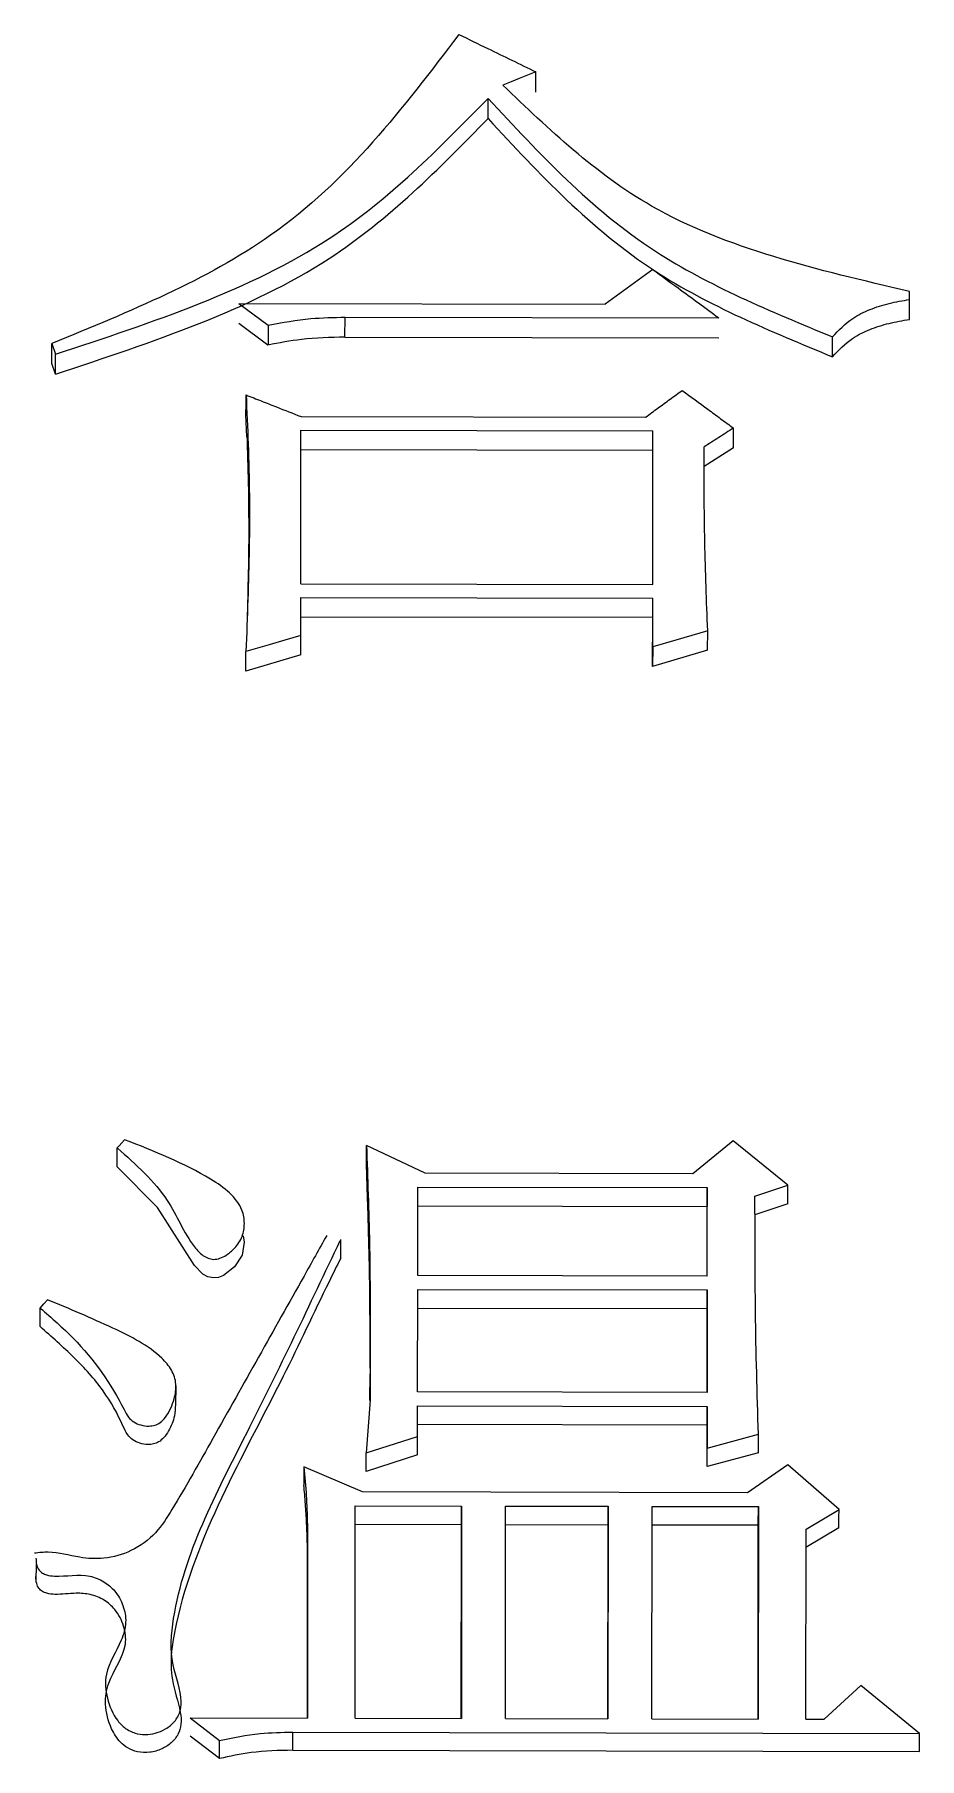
# Model space of a CAD drawing. Header units: millimetres. Extents: x 2104 to 4053, y 855 to 2233.
# Drawn here: x 2517.68 to 2520.3, y 2073.26 to 2078.36 of the extents above; entities that cross this region are included whole.
import ezdxf

# ---------------------------------------------------------------- set-up
doc = ezdxf.new("R2010")
doc.units = ezdxf.units.MM

msp = doc.modelspace()

# ---------------------------------------------------------------- linework, layer by layer
at = {"color": 7, "linetype": 'Continuous', "lineweight": 25}
for p, q in [((2519.0218, 2078.1071), (2519.0221, 2078.1667)), ((2519.5086, 2077.6611), (2519.3679, 2077.5585)), ((2520.2658, 2077.5727), (2520.2658, 2077.5964)), ((2518.2862, 2077.5605), (2518.3727, 2077.497)), ((2518.2862, 2077.5605), (2519.3679, 2077.5585)), ((2520.2655, 2077.5139), (2520.2658, 2077.5727)), ((2518.3724, 2077.4382), (2518.2859, 2077.5017)), ((2518.3727, 2077.497), (2518.3725, 2077.4382)), ((2518.5996, 2077.4616), (2518.5999, 2077.5203)), ((2518.5999, 2077.5203), (2519.7032, 2077.5183)), ((2517.7342, 2077.384), (2517.7344, 2077.4427)), ((2517.7344, 2077.4427), (2517.7452, 2077.4109)), ((2518.5996, 2077.4616), (2519.703, 2077.4595)), ((2517.745, 2077.3523), (2517.7342, 2077.384)), ((2517.745, 2077.3523), (2517.7452, 2077.4109)), ((2518.3103, 2077.1671), (2518.3074, 2077.2324)), ((2518.4699, 2077.227), (2519.4867, 2077.2251)), ((2518.4696, 2076.7327), (2518.4698, 2077.1872)), ((2518.4698, 2077.1872), (2519.5083, 2077.1853)), ((2519.508, 2076.7308), (2519.5083, 2077.1853)), ((2519.5081, 2077.127), (2519.5083, 2077.1853)), ((2519.5081, 2077.127), (2518.4696, 2077.1289)), ((2519.5078, 2076.7308), (2519.5081, 2077.127)), ((2519.746, 2077.1345), (2519.6595, 2077.079)), ((2518.4696, 2076.7327), (2519.508, 2076.7308)), ((2518.4695, 2076.6927), (2519.508, 2076.6908)), ((2518.4695, 2076.5807), (2518.4695, 2076.6927)), ((2519.5079, 2076.5468), (2519.508, 2076.6908)), ((2519.5078, 2076.6331), (2518.4695, 2076.635)), ((2519.5077, 2076.4893), (2519.5078, 2076.6331)), ((2519.67, 2076.5369), (2519.6702, 2076.5945)), ((2518.3069, 2076.4755), (2518.3072, 2076.5329)), ((2518.4692, 2076.5232), (2518.3069, 2076.4755)), ((2519.5079, 2076.5468), (2519.5077, 2076.4893)), ((2519.67, 2076.5369), (2519.5077, 2076.4893)), ((2519.7449, 2075.0881), (2519.6259, 2074.9907)), ((2519.9071, 2074.9576), (2519.7449, 2075.0881)), ((2517.9274, 2075.0115), (2517.9276, 2075.0671)), ((2518.8362, 2074.9921), (2518.6632, 2075.0739)), ((2519.6259, 2074.9907), (2518.8362, 2074.9921)), ((2518.8144, 2074.6903), (2518.8145, 2074.9514)), ((2518.8145, 2074.9514), (2519.6691, 2074.9498)), ((2519.6689, 2074.6887), (2519.6691, 2074.9498)), ((2519.6691, 2074.9498), (2519.6689, 2074.8944)), ((2519.8097, 2074.9251), (2519.9071, 2074.9576)), ((2518.8143, 2074.896), (2519.6689, 2074.8944)), ((2519.6687, 2074.6887), (2519.6689, 2074.8944)), ((2519.9068, 2074.9021), (2519.8095, 2074.8697)), ((2518.587, 2074.7416), (2518.5873, 2074.7969)), ((2519.6689, 2074.6887), (2518.8144, 2074.6903)), ((2518.8141, 2074.3465), (2518.8143, 2074.6494)), ((2518.8143, 2074.6494), (2519.6689, 2074.6478)), ((2519.6689, 2074.6478), (2519.6687, 2074.3449)), ((2517.6999, 2074.5393), (2517.7002, 2074.5943)), ((2518.8141, 2074.5944), (2519.6686, 2074.5928)), ((2519.6685, 2074.3449), (2519.6686, 2074.5928)), ((2518.6734, 2074.3214), (2518.6737, 2074.3999)), ((2518.1006, 2074.3089), (2518.1009, 2074.3641)), ((2519.6687, 2074.3449), (2518.8141, 2074.3465)), ((2518.6735, 2074.3221), (2518.6625, 2074.1662)), ((2518.814, 2074.2152), (2518.8141, 2074.3055)), ((2518.8141, 2074.3055), (2519.6686, 2074.3039)), ((2519.6686, 2074.3039), (2519.6686, 2074.1808)), ((2518.814, 2074.2509), (2519.6684, 2074.2493)), ((2519.6683, 2074.1263), (2519.6684, 2074.2493)), ((2518.6625, 2074.1662), (2518.814, 2074.2152)), ((2519.6683, 2074.1263), (2519.6686, 2074.1808)), ((2519.6686, 2074.1808), (2519.82, 2074.2215)), ((2518.4786, 2074.1254), (2518.4784, 2074.0711)), ((2518.6516, 2074.0511), (2518.4786, 2074.1254)), ((2518.6623, 2074.1118), (2518.6625, 2074.1662)), ((2518.8138, 2074.1607), (2518.6623, 2074.1118)), ((2519.8198, 2074.1671), (2519.6683, 2074.1263)), ((2519.9065, 2074.131), (2519.7874, 2074.049)), ((2520.0578, 2073.9992), (2519.9065, 2074.131)), ((2519.7874, 2074.049), (2518.6516, 2074.0511)), ((2518.6295, 2073.3828), (2518.63, 2074.01)), ((2518.63, 2074.01), (2518.9437, 2074.0095)), ((2518.9437, 2074.0095), (2518.9432, 2073.3822)), ((2518.9434, 2073.9553), (2518.9437, 2074.0095)), ((2519.073, 2073.382), (2519.0735, 2074.0092)), ((2519.0735, 2074.0092), (2519.3764, 2074.0087)), ((2519.3764, 2074.0087), (2519.3759, 2073.3814)), ((2519.3761, 2073.9545), (2519.3764, 2074.0087)), ((2519.5057, 2073.3812), (2519.5062, 2074.0084)), ((2519.5062, 2074.0084), (2519.8199, 2074.0079)), ((2519.8199, 2074.0079), (2519.8194, 2073.3806)), ((2519.8196, 2073.9536), (2519.8199, 2074.0079)), ((2519.9604, 2073.9417), (2520.0578, 2073.9992)), ((2518.4893, 2073.928), (2518.4889, 2073.383)), ((2518.489, 2073.8739), (2518.4893, 2073.928)), ((2518.6297, 2073.9558), (2518.9434, 2073.9553)), ((2518.943, 2073.3822), (2518.9434, 2073.9553)), ((2519.0732, 2073.955), (2519.3761, 2073.9545)), ((2519.3757, 2073.3814), (2519.3761, 2073.9545)), ((2519.5059, 2073.9542), (2519.8196, 2073.9536)), ((2519.8192, 2073.3806), (2519.8196, 2073.9536)), ((2519.96, 2073.3803), (2519.9604, 2073.9417)), ((2520.0576, 2073.945), (2519.9602, 2073.8876)), ((2518.4887, 2073.383), (2518.489, 2073.8739)), ((2517.6885, 2073.7848), (2517.6887, 2073.8388)), ((2520.1224, 2073.4793), (2520.0141, 2073.3802)), ((2520.2953, 2073.3383), (2520.1224, 2073.4793)), ((2518.1427, 2073.3837), (2518.2292, 2073.3172)), ((2518.1427, 2073.3837), (2518.4889, 2073.383)), ((2518.6295, 2073.3828), (2518.9432, 2073.3822)), ((2519.073, 2073.382), (2519.3759, 2073.3814)), ((2519.5057, 2073.3812), (2519.8194, 2073.3806)), ((2519.96, 2073.3803), (2520.0141, 2073.3802)), ((2518.229, 2073.2639), (2518.1425, 2073.3303)), ((2518.229, 2073.2639), (2518.2292, 2073.3172)), ((2518.4453, 2073.2884), (2518.4456, 2073.3417)), ((2518.4456, 2073.3417), (2520.2953, 2073.3383)), ((2518.4453, 2073.2884), (2520.2951, 2073.285))]:
    msp.add_line(p, q, dxfattribs=at)
at = {"color": 7, "linetype": 'Continuous', "lineweight": 25, "flags": 128}
for points in [[(2519.1628, 2078.245), (2519.1384, 2078.2352), (2519.1141, 2078.2255), (2519.0897, 2078.2157), (2519.0654, 2078.2059)], [(2519.1625, 2078.1853), (2519.1627, 2078.2187), (2519.1628, 2078.245)], [(2520.0383, 2077.4035), (2520.0383, 2077.42), (2520.0384, 2077.4364), (2520.0385, 2077.4622)], [(2518.3074, 2077.2324), (2518.3075, 2077.2651), (2518.3077, 2077.2908)], [(2519.746, 2077.1345), (2519.7462, 2077.1671), (2519.7463, 2077.1928)], [(2519.5078, 2076.6331), (2519.5079, 2076.6654), (2519.508, 2076.6908)], [(2518.4695, 2076.5807), (2518.4224, 2076.5669), (2518.3754, 2076.553), (2518.3072, 2076.5329)], [(2518.4692, 2076.5232), (2518.4694, 2076.5554), (2518.4695, 2076.5807)], [(2519.6702, 2076.5945), (2519.6232, 2076.5807), (2519.5762, 2076.5668), (2519.5079, 2076.5468)], [(2517.9276, 2075.0671), (2517.9331, 2075.0733), (2517.9412, 2075.0824), (2517.9493, 2075.0915)], [(2518.6629, 2075.0183), (2518.6631, 2075.0494), (2518.6632, 2075.0739)], [(2518.2988, 2074.808), (2518.3023, 2074.7885), (2518.2957, 2074.7506), (2518.2734, 2074.7159), (2518.241, 2074.6908), (2518.2264, 2074.6849), (2518.2115, 2074.683), (2518.1952, 2074.6863), (2518.18, 2074.6947), (2518.1557, 2074.7195), (2518.0467, 2074.8912), (2517.9274, 2075.0115), (2517.9274, 2075.0115)], [(2519.9068, 2074.9021), (2519.907, 2074.9332), (2519.9071, 2074.9576)], [(2519.6686, 2074.5928), (2519.6688, 2074.6236), (2519.6689, 2074.6478)], [(2517.7001, 2074.5943), (2517.711, 2074.6065), (2517.7218, 2074.6187)], [(2519.6684, 2074.2493), (2519.6685, 2074.2799), (2519.6686, 2074.3039)], [(2518.8138, 2074.1607), (2518.8139, 2074.1912), (2518.814, 2074.2152)], [(2519.8198, 2074.1671), (2519.8199, 2074.1976), (2519.82, 2074.2215)], [(2520.0576, 2073.945), (2520.0577, 2073.9753), (2520.0578, 2073.9992)], [(2520.2951, 2073.285), (2520.2952, 2073.3148), (2520.2953, 2073.3383)]]:
    msp.add_lwpolyline(points, dxfattribs=at)
at = {"color": 7, "linetype": 'Continuous', "lineweight": 25}
for points, knots in [([(2518.9357, 2078.3553), (2518.7717, 2078.1391), (2518.4732, 2077.7456), (2517.9639, 2077.5368), (2517.7344, 2077.4427)], [0, 0, 0, 0, 0.549466, 1, 1, 1, 1]), ([(2518.9357, 2078.3553), (2518.9642, 2078.3415), (2519.0163, 2078.3162), (2519.092, 2078.2794), (2519.1392, 2078.2565), (2519.1628, 2078.245)], [0, 0, 0, 0, 0.376897, 0.688448, 1, 1, 1, 1]), ([(2520.2658, 2077.5964), (2519.9948, 2077.6598), (2519.5181, 2077.7713), (2519.2019, 2078.0749), (2519.0654, 2078.2059)], [0, 0, 0, 0, 0.568428, 1, 1, 1, 1]), ([(2517.7452, 2077.4109), (2518.0329, 2077.506), (2518.54, 2077.6736), (2518.8765, 2078.0178), (2519.0221, 2078.1667)], [0, 0, 0, 0, 0.567325, 1, 1, 1, 1]), ([(2519.0221, 2078.1667), (2519.1734, 2078.0032), (2519.4479, 2077.7067), (2519.8556, 2077.5379), (2520.0385, 2077.4622)], [0, 0, 0, 0, 0.5512472, 1, 1, 1, 1]), ([(2517.745, 2077.3523), (2518.0326, 2077.4472), (2518.5396, 2077.6146), (2518.8762, 2077.9584), (2519.0218, 2078.1071)], [0, 0, 0, 0, 0.567431, 1, 1, 1, 1]), ([(2519.0219, 2078.1071), (2519.1732, 2077.9438), (2519.4478, 2077.6476), (2519.8553, 2077.4791), (2520.0383, 2077.4035)], [0, 0, 0, 0, 0.551151, 1, 1, 1, 1]), ([(2519.5086, 2077.6611), (2519.5333, 2077.643), (2519.5781, 2077.6102), (2519.643, 2077.5626), (2519.6831, 2077.5331), (2519.7032, 2077.5183)], [0, 0, 0, 0, 0.380765, 0.690382, 1, 1, 1, 1]), ([(2520.0385, 2077.4622), (2520.0569, 2077.4817), (2520.0876, 2077.5142), (2520.1486, 2077.5443), (2520.2055, 2077.5623), (2520.2456, 2077.5692), (2520.2658, 2077.5727)], [0, 0, 0, 0, 0.329917, 0.550134, 0.774051, 1, 1, 1, 1]), ([(2518.3727, 2077.497), (2518.4145, 2077.5047), (2518.4894, 2077.5184), (2518.566, 2077.5197), (2518.5999, 2077.5203)], [0, 0, 0, 0, 0.5590432, 1, 1, 1, 1]), ([(2520.0383, 2077.4035), (2520.0567, 2077.423), (2520.0874, 2077.4555), (2520.1483, 2077.4855), (2520.2053, 2077.5035), (2520.2454, 2077.5104), (2520.2655, 2077.5139)], [0, 0, 0, 0, 0.329802, 0.55002, 0.773982, 1, 1, 1, 1]), ([(2518.5996, 2077.4615), (2518.5566, 2077.4605), (2518.4798, 2077.4587), (2518.4052, 2077.4445), (2518.3724, 2077.4382)], [0, 0, 0, 0, 0.560892, 1, 1, 1, 1]), ([(2518.3077, 2077.2908), (2518.31, 2077.2425), (2518.3172, 2077.0926), (2518.3194, 2076.8401), (2518.3113, 2076.6354), (2518.3072, 2076.5329)], [0, 0, 0, 0, 0.192147, 0.59577, 1, 1, 1, 1]), ([(2518.3077, 2077.2908), (2518.3227, 2077.2849), (2518.3527, 2077.2731), (2518.4067, 2077.2518), (2518.4458, 2077.2364), (2518.4699, 2077.227)], [0, 0, 0, 0, 0.277504, 0.555008, 1, 1, 1, 1]), ([(2519.4867, 2077.2251), (2519.4991, 2077.2341), (2519.5233, 2077.2519), (2519.5594, 2077.2783), (2519.5831, 2077.2957), (2519.5949, 2077.3043)], [0, 0, 0, 0, 0.342692, 0.671346, 1, 1, 1, 1]), ([(2519.5949, 2077.3043), (2519.6201, 2077.2858), (2519.658, 2077.2579), (2519.7084, 2077.2207), (2519.7337, 2077.2021), (2519.7463, 2077.1928)], [0, 0, 0, 0, 0.5, 0.75, 1, 1, 1, 1]), ([(2519.7463, 2077.1928), (2519.7391, 2077.1882), (2519.7246, 2077.1789), (2519.703, 2077.165), (2519.6814, 2077.1512), (2519.6669, 2077.1419), (2519.6597, 2077.1373)], [0, 0, 0, 0, 0.25, 0.5, 0.75, 1, 1, 1, 1]), ([(2518.3103, 2077.1708), (2518.3131, 2077.0768), (2518.3171, 2076.9379), (2518.314, 2076.7513), (2518.3119, 2076.6661), (2518.3107, 2076.6272), (2518.3102, 2076.6132), (2518.3102, 2076.6116), (2518.3101, 2076.6106)], [0, 0, 0, 0, 0.515405, 0.761808, 0.888747, 0.953616, 0.97313, 1, 1, 1, 1]), ([(2519.6702, 2076.5945), (2519.6668, 2076.6816), (2519.6615, 2076.8158), (2519.6598, 2076.9967), (2519.6598, 2077.0904), (2519.6597, 2077.1373)], [0, 0, 0, 0, 0.480633, 0.740306, 1, 1, 1, 1]), ([(2517.9276, 2075.0671), (2517.9826, 2075.0182), (2518.08, 2074.9317), (2518.1265, 2074.8075), (2518.1742, 2074.7527), (2518.1946, 2074.7409), (2518.2126, 2074.7368), (2518.2318, 2074.7407), (2518.2532, 2074.752), (2518.2776, 2074.7728), (2518.2986, 2074.8048), (2518.3047, 2074.8442), (2518.2971, 2074.8903), (2518.2611, 2074.9371), (2518.1476, 2075.0135), (2518.0372, 2075.0569), (2517.9493, 2075.0915)], [0, 0, 0, 0, 0.207453, 0.36723, 0.400728, 0.416587, 0.43129, 0.44809, 0.46666, 0.497246, 0.538504, 0.578636, 0.62009, 0.682348, 0.747128, 1, 1, 1, 1]), ([(2518.6632, 2075.0739), (2518.6666, 2074.9772), (2518.6728, 2074.804), (2518.6746, 2074.5533), (2518.6738, 2074.3992), (2518.6735, 2074.3221)], [0, 0, 0, 0, 0.386874, 0.693415, 1, 1, 1, 1]), ([(2518.6737, 2074.4172), (2518.6738, 2074.4402), (2518.6738, 2074.4754), (2518.6737, 2074.5348), (2518.6734, 2074.5833), (2518.673, 2074.6318), (2518.6721, 2074.7045), (2518.6705, 2074.7772), (2518.6681, 2074.8618), (2518.6666, 2074.9101), (2518.6652, 2074.9524), (2518.6641, 2074.9844), (2518.6634, 2075.0044), (2518.6629, 2075.0183)], [0, 0, 0, 0, 0.114555, 0.174986, 0.29585, 0.356281, 0.416713, 0.658444, 0.718876, 0.839739, 0.900171, 0.930387, 1, 1, 1, 1]), ([(2519.82, 2074.2215), (2519.8164, 2074.3423), (2519.811, 2074.5202), (2519.8101, 2074.7545), (2519.8098, 2074.8683), (2519.8097, 2074.9251)], [0, 0, 0, 0, 0.513442, 0.756719, 1, 1, 1, 1]), ([(2518.5458, 2074.8084), (2518.5235, 2074.7686), (2518.4119, 2074.5693), (2518.2601, 2074.2991), (2518.1177, 2074.045), (2518.0448, 2073.9278), (2517.9745, 2073.875), (2517.8928, 2073.8516), (2517.8085, 2073.8562), (2517.7419, 2073.8772), (2517.6969, 2073.8718), (2517.6833, 2073.8701)], [0, 0, 0, 0, 0.102062, 0.510275, 0.689515, 0.750609, 0.812535, 0.866745, 0.912849, 0.973626, 1, 1, 1, 1]), ([(2517.6876, 2073.8553), (2517.6877, 2073.8493), (2517.6878, 2073.8371), (2517.6948, 2073.8215), (2517.7063, 2073.811), (2517.7218, 2073.8044), (2517.7692, 2073.7995), (2517.8285, 2073.8125), (2517.8894, 2073.788), (2517.9242, 2073.7575), (2517.947, 2073.7158), (2517.9562, 2073.6647), (2517.9367, 2073.5953), (2517.8873, 2073.5266), (2517.8949, 2073.4412), (2517.9173, 2073.3864), (2517.9495, 2073.3524), (2517.9784, 2073.3379), (2518.0101, 2073.3337), (2518.0414, 2073.3379), (2518.0721, 2073.3507), (2518.0981, 2073.3723), (2518.1143, 2073.4005), (2518.1199, 2073.4585), (2518.0801, 2073.548), (2518.1019, 2073.828), (2518.3221, 2074.2379), (2518.4958, 2074.6043), (2518.5856, 2074.7937)], [0, 0, 0, 0, 0.00774, 0.015792, 0.02086, 0.025923, 0.03435, 0.072305, 0.088847, 0.105343, 0.126166, 0.147324, 0.170938, 0.216976, 0.247538, 0.27805, 0.29042, 0.302926, 0.313684, 0.324711, 0.337046, 0.350427, 0.363772, 0.376606, 0.424358, 0.483654, 0.733123, 1, 1, 1, 1]), ([(2518.587, 2074.7416), (2518.5755, 2074.7185), (2518.5181, 2074.6028), (2518.3523, 2074.2452), (2518.1291, 2073.8714), (2518.076, 2073.5174), (2518.1117, 2073.4215), (2518.1179, 2073.3666), (2518.1087, 2073.335), (2518.0884, 2073.3094), (2518.0592, 2073.2906), (2518.0241, 2073.2807), (2517.9883, 2073.2818), (2517.9582, 2073.2934), (2517.9306, 2073.3165), (2517.9039, 2073.3598), (2517.8888, 2073.4203), (2517.9012, 2073.5074), (2517.959, 2073.5774), (2517.9492, 2073.6561), (2517.9262, 2073.7013), (2517.8903, 2073.7334), (2517.8496, 2073.75), (2517.7989, 2073.7536), (2517.7567, 2073.747), (2517.7225, 2073.7502), (2517.7063, 2073.7568), (2517.6954, 2073.7668), (2517.6879, 2073.7821), (2517.6876, 2073.7943), (2517.6874, 2073.8013)], [0, 0, 0, 0, 0.032763, 0.163789, 0.500806, 0.571799, 0.614068, 0.629247, 0.64223, 0.655222, 0.66817, 0.681644, 0.694713, 0.706252, 0.716816, 0.736446, 0.768202, 0.795052, 0.848039, 0.871089, 0.894145, 0.910599, 0.92713, 0.942115, 0.96518, 0.973691, 0.979027, 0.984392, 0.990931, 1, 1, 1, 1]), ([(2517.7002, 2074.5943), (2517.7337, 2074.5652), (2517.835, 2074.4773), (2517.9143, 2074.363), (2517.958, 2074.2732), (2517.9753, 2074.2571), (2517.9967, 2074.2479), (2518.0186, 2074.2448), (2518.0387, 2074.2475), (2518.0564, 2074.2564), (2518.0796, 2074.2818), (2518.0961, 2074.321), (2518.1039, 2074.3694), (2518.0903, 2074.412), (2518.0344, 2074.4764), (2517.9039, 2074.5426), (2517.7862, 2074.5918), (2517.7218, 2074.6188)], [0, 0, 0, 0, 0.118686, 0.359193, 0.382947, 0.402076, 0.421219, 0.441111, 0.455766, 0.470497, 0.490906, 0.548401, 0.59066, 0.633123, 0.674261, 0.821863, 1, 1, 1, 1]), ([(2518.0992, 2074.3092), (2518.0988, 2074.2979), (2518.098, 2074.2709), (2518.0832, 2074.2381), (2518.0667, 2074.2123), (2518.0514, 2074.1988), (2518.0347, 2074.1921), (2518.0155, 2074.1905), (2517.9941, 2074.1941), (2517.9729, 2074.204), (2517.9551, 2074.2221), (2517.9329, 2074.2736), (2517.8887, 2074.3542), (2517.8009, 2074.45), (2517.7338, 2074.5094), (2517.6999, 2074.5393)], [0, 0, 0, 0, 0.056472, 0.134634, 0.173273, 0.202787, 0.22628, 0.249695, 0.282805, 0.31621, 0.349836, 0.397801, 0.589154, 0.792921, 1, 1, 1, 1]), ([(2518.4786, 2074.1254), (2518.4812, 2074.0966), (2518.4854, 2074.0494), (2518.4879, 2073.9835), (2518.4888, 2073.9465), (2518.4893, 2073.928)], [0, 0, 0, 0, 0.438995, 0.719464, 1, 1, 1, 1]), ([(2518.489, 2073.8739), (2518.4885, 2073.9025), (2518.4876, 2073.9498), (2518.483, 2074.0155), (2518.4799, 2074.0526), (2518.4784, 2074.0711)], [0, 0, 0, 0, 0.435196, 0.717565, 1, 1, 1, 1]), ([(2518.2292, 2073.3172), (2518.269, 2073.3254), (2518.3401, 2073.34), (2518.4133, 2073.3412), (2518.4456, 2073.3417)], [0, 0, 0, 0, 0.5588348, 1, 1, 1, 1]), ([(2518.4453, 2073.2884), (2518.4042, 2073.2875), (2518.331, 2073.2858), (2518.2601, 2073.2706), (2518.229, 2073.2639)], [0, 0, 0, 0, 0.561085, 1, 1, 1, 1])]:
    msp.add_open_spline(points, degree=3, knots=knots, dxfattribs=at)

doc.saveas('drawing.dxf')
